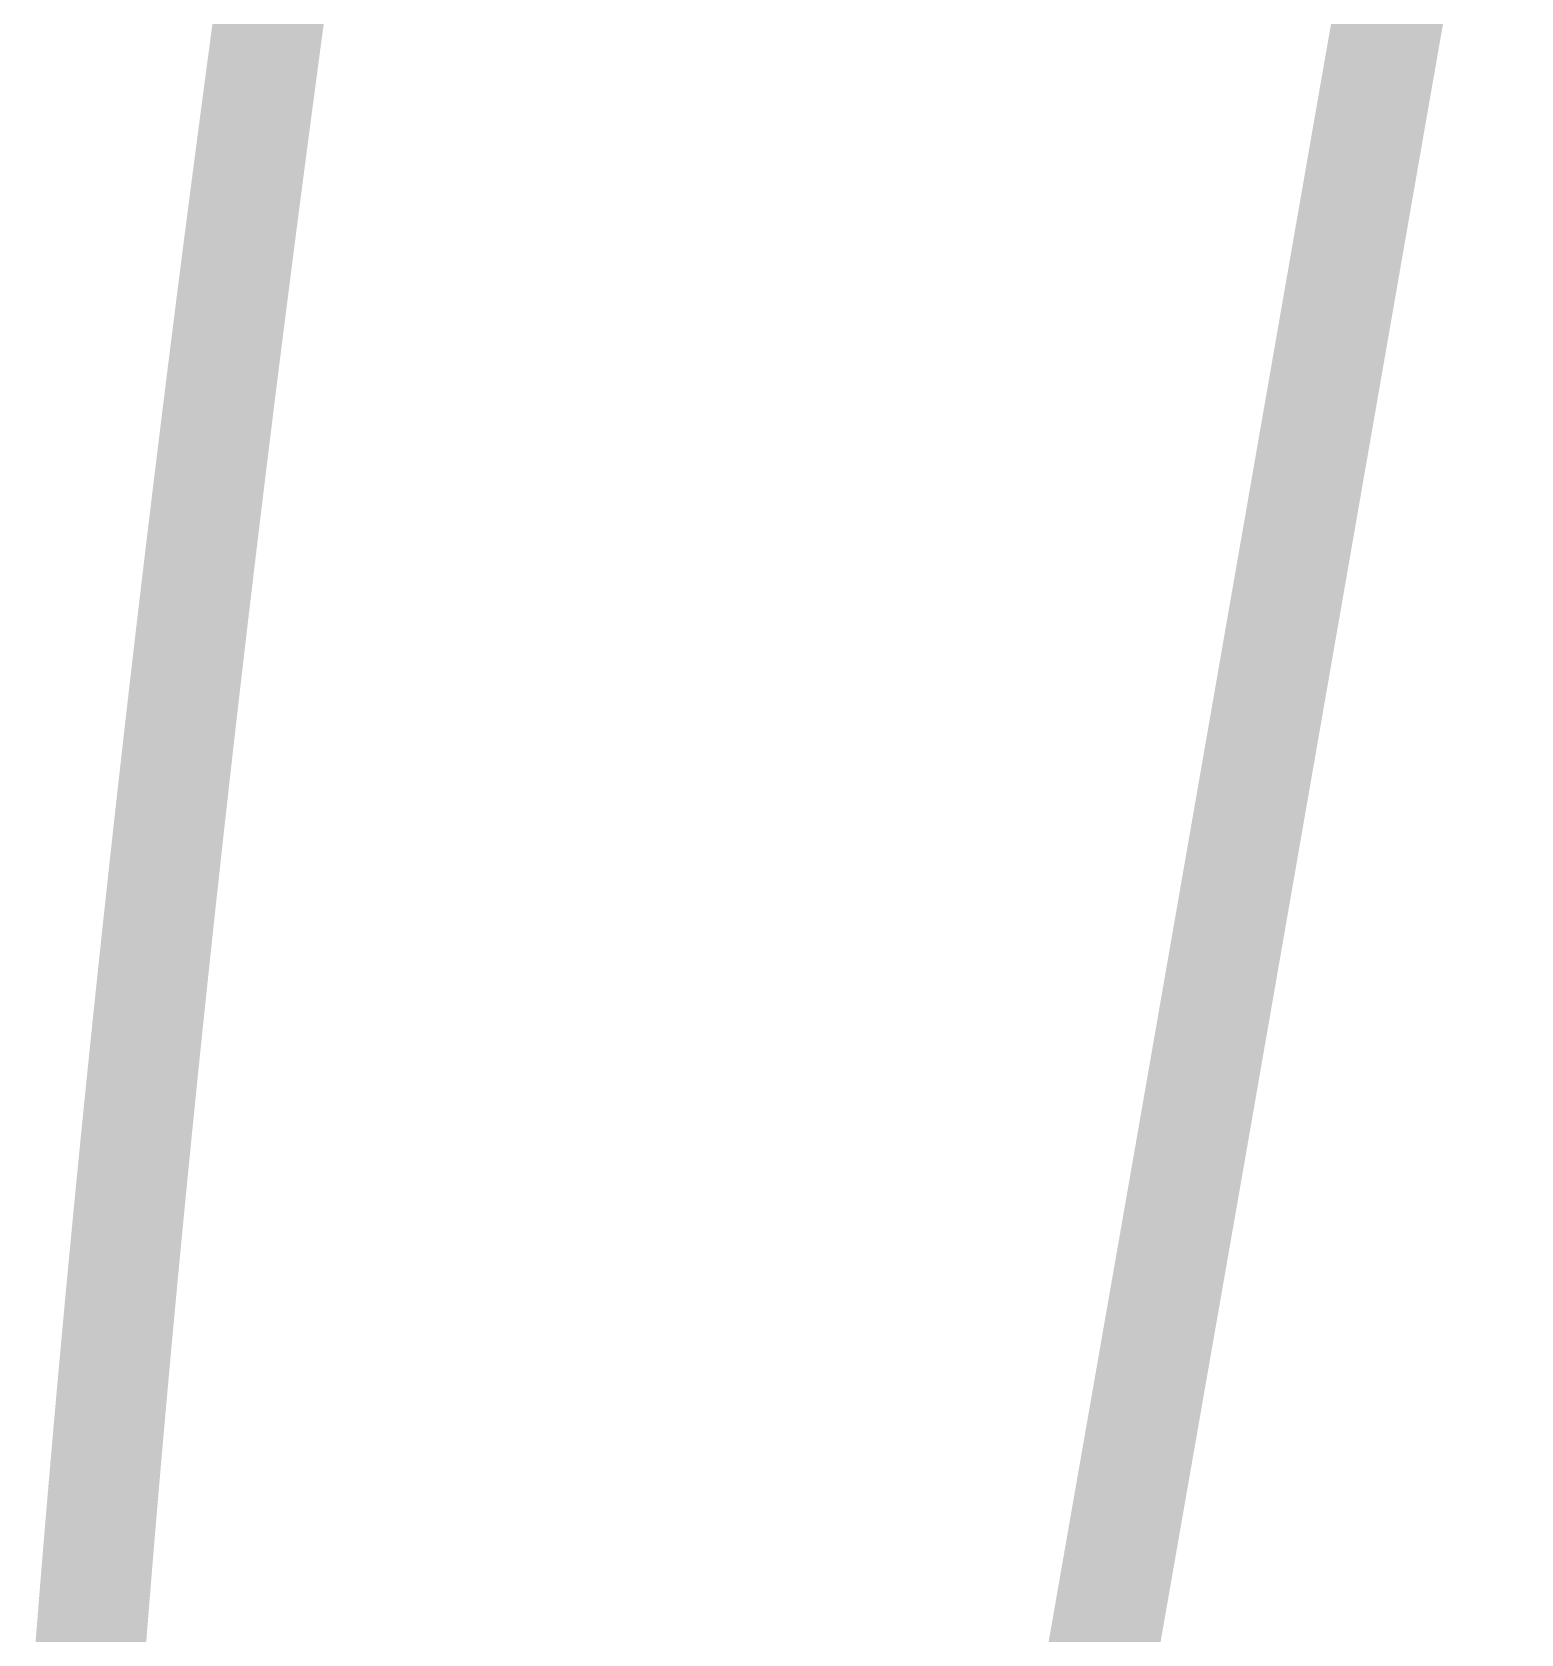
# Model space of a CAD drawing. Header units: inches. Extents: x -1574 to 492, y -294 to 234.
# Drawn here: x -739.758 to -738.07, y -177.962 to -176.146 of the extents above; entities that cross this region are included whole.
import ezdxf

# ---------------------------------------------------------------- set-up
doc = ezdxf.new("R2010")
doc.units = ezdxf.units.IN
doc.header["$MEASUREMENT"] = 0
doc.layers.add('EXTERIOR ELEC EQUIP', color=190, linetype='Continuous')

msp = doc.modelspace()

# ---------------------------------------------------------------- linework, layer by layer
at = {"layer": 'EXTERIOR ELEC EQUIP', "const_width": 0.125}
msp.add_lwpolyline([(-738.13299, -175.62654), (-738.23953, -176.23508), (-738.34329, -176.83026), (-738.44499, -177.41398), (-738.54537, -177.98814), (-738.64515, -178.49217), (-738.74509, -179.05297), (-738.84591, -179.60995), (-738.94834, -180.16502), (-739.05278, -180.71938), (-739.06342, -180.77506)], dxfattribs=at)
at = {"layer": 'EXTERIOR ELEC EQUIP', "color": 60, "const_width": 0.125}
msp.add_lwpolyline([(-739.69534, -178.02482), (-739.69523, -178.02331), (-739.69511, -178.0218), (-739.69499, -178.02029), (-739.69488, -178.01878), (-739.69476, -178.01727), (-739.69464, -178.01576), (-739.69453, -178.01425), (-739.69441, -178.01274), (-739.6943, -178.01123), (-739.69418, -178.00972), (-739.69406, -178.00821), (-739.69394, -178.0067), (-739.69383, -178.00519), (-739.69371, -178.00368), (-739.69359, -178.00217), (-739.69348, -178.00065), (-739.69336, -177.99914), (-739.69324, -177.99763), (-739.69312, -177.99612), (-739.693, -177.99461), (-739.69289, -177.9931), (-739.69277, -177.99159), (-739.69265, -177.99007), (-739.69253, -177.98856), (-739.69241, -177.98705), (-739.6923, -177.98554), (-739.69218, -177.98402), (-739.69206, -177.98251), (-739.69194, -177.981), (-739.69182, -177.97949), (-739.6917, -177.97797), (-739.69158, -177.97646), (-739.69146, -177.97495), (-739.69135, -177.97344), (-739.69123, -177.97192), (-739.69111, -177.97041), (-739.69099, -177.9689), (-739.69087, -177.96738), (-739.69075, -177.96587), (-739.69063, -177.96435), (-739.69051, -177.96284), (-739.69039, -177.96133), (-739.69027, -177.95981), (-739.69015, -177.9583), (-739.69003, -177.95678), (-739.68991, -177.95527), (-739.68979, -177.95376), (-739.68967, -177.95224), (-739.68955, -177.95073), (-739.68942, -177.94921), (-739.6893, -177.9477), (-739.68918, -177.94618), (-739.68906, -177.94467), (-739.68894, -177.94315), (-739.68882, -177.94164), (-739.6887, -177.94012), (-739.68858, -177.93861), (-739.68845, -177.93709), (-739.68833, -177.93557), (-739.68821, -177.93406), (-739.68809, -177.93254), (-739.68797, -177.93103), (-739.68785, -177.92951), (-739.68772, -177.92799), (-739.6876, -177.92648), (-739.68748, -177.92496), (-739.68736, -177.92344), (-739.68723, -177.92193), (-739.68711, -177.92041), (-739.68699, -177.91889), (-739.68687, -177.91738), (-739.68674, -177.91586), (-739.68662, -177.91434), (-739.6865, -177.91283), (-739.68637, -177.91131), (-739.68625, -177.90979), (-739.68613, -177.90827), (-739.686, -177.90676), (-739.68588, -177.90524), (-739.68576, -177.90372), (-739.68563, -177.9022), (-739.68551, -177.90068), (-739.68538, -177.89917), (-739.68526, -177.89765), (-739.68513, -177.89613), (-739.68501, -177.89461), (-739.68489, -177.89309), (-739.68476, -177.89157), (-739.68464, -177.89005), (-739.68451, -177.88854), (-739.68439, -177.88702), (-739.68426, -177.8855), (-739.68414, -177.88398), (-739.68401, -177.88246), (-739.68389, -177.88094), (-739.68376, -177.87942), (-739.68364, -177.8779), (-739.68351, -177.87638), (-739.68338, -177.87486), (-739.68326, -177.87334), (-739.68313, -177.87182), (-739.68301, -177.8703), (-739.68288, -177.86878), (-739.68276, -177.86726), (-739.68263, -177.86574), (-739.6825, -177.86422), (-739.68238, -177.8627), (-739.68225, -177.86118), (-739.68212, -177.85966), (-739.682, -177.85813), (-739.68187, -177.85661), (-739.68174, -177.85509), (-739.68162, -177.85357), (-739.68149, -177.85205), (-739.68136, -177.85053), (-739.68123, -177.84901), (-739.68111, -177.84748), (-739.68098, -177.84596), (-739.68085, -177.84444), (-739.68072, -177.84292), (-739.6806, -177.8414), (-739.68047, -177.83987), (-739.68034, -177.83835), (-739.68021, -177.83683), (-739.68008, -177.83531), (-739.67996, -177.83378), (-739.67983, -177.83226), (-739.6797, -177.83074), (-739.67957, -177.82922), (-739.67944, -177.82769), (-739.67931, -177.82617), (-739.67918, -177.82465), (-739.67906, -177.82312), (-739.67893, -177.8216), (-739.6788, -177.82008), (-739.67867, -177.81855), (-739.67854, -177.81703), (-739.67841, -177.8155), (-739.67828, -177.81398), (-739.67815, -177.81246), (-739.67802, -177.81093), (-739.67789, -177.80941), (-739.67776, -177.80788), (-739.67763, -177.80636), (-739.6775, -177.80483), (-739.67737, -177.80331), (-739.67724, -177.80178), (-739.67711, -177.80026), (-739.67698, -177.79873), (-739.67685, -177.79721), (-739.67672, -177.79568), (-739.67659, -177.79416), (-739.67646, -177.79263), (-739.67632, -177.79111), (-739.67619, -177.78958), (-739.67606, -177.78806), (-739.67593, -177.78653), (-739.6758, -177.785), (-739.67567, -177.78348), (-739.67554, -177.78195), (-739.6754, -177.78043), (-739.67527, -177.7789), (-739.67514, -177.77737), (-739.67501, -177.77585), (-739.67488, -177.77432), (-739.67475, -177.77279), (-739.67461, -177.77127), (-739.67448, -177.76974), (-739.67435, -177.76821), (-739.67422, -177.76668), (-739.67408, -177.76516), (-739.67395, -177.76363), (-739.67382, -177.7621), (-739.67368, -177.76057), (-739.67355, -177.75905), (-739.67342, -177.75752), (-739.67329, -177.75599), (-739.67315, -177.75446), (-739.67302, -177.75293), (-739.67288, -177.75141), (-739.67275, -177.74988), (-739.67262, -177.74835), (-739.67248, -177.74682), (-739.67235, -177.74529), (-739.67222, -177.74376), (-739.67208, -177.74224), (-739.67195, -177.74071), (-739.67181, -177.73918), (-739.67168, -177.73765), (-739.67154, -177.73612), (-739.67141, -177.73459), (-739.67128, -177.73306), (-739.67114, -177.73153), (-739.67101, -177.73), (-739.67087, -177.72847), (-739.67074, -177.72694), (-739.6706, -177.72541), (-739.67047, -177.72388), (-739.67033, -177.72235), (-739.67019, -177.72082), (-739.67006, -177.71929), (-739.66992, -177.71776), (-739.66979, -177.71623), (-739.66965, -177.7147), (-739.66952, -177.71317), (-739.66938, -177.71164), (-739.66924, -177.71011), (-739.66911, -177.70857), (-739.66897, -177.70704), (-739.66883, -177.70551), (-739.6687, -177.70398), (-739.66856, -177.70245), (-739.66843, -177.70092), (-739.66829, -177.69939), (-739.66815, -177.69785), (-739.66801, -177.69632), (-739.66788, -177.69479), (-739.66774, -177.69326), (-739.6676, -177.69173), (-739.66747, -177.69019), (-739.66733, -177.68866), (-739.66719, -177.68713), (-739.66705, -177.6856), (-739.66692, -177.68406), (-739.66678, -177.68253), (-739.66664, -177.681), (-739.6665, -177.67946), (-739.66636, -177.67793), (-739.66623, -177.6764), (-739.66609, -177.67486), (-739.66595, -177.67333), (-739.66581, -177.6718), (-739.66567, -177.67026), (-739.66553, -177.66873), (-739.66539, -177.6672), (-739.66526, -177.66566), (-739.66512, -177.66413), (-739.66498, -177.66259), (-739.66484, -177.66106), (-739.6647, -177.65953), (-739.66456, -177.65799), (-739.66442, -177.65646), (-739.66428, -177.65492), (-739.66414, -177.65339), (-739.664, -177.65185), (-739.66386, -177.65032), (-739.66372, -177.64878), (-739.66358, -177.64725), (-739.66344, -177.64571), (-739.6633, -177.64418), (-739.66316, -177.64264), (-739.66302, -177.64111), (-739.66288, -177.63957), (-739.66274, -177.63803), (-739.6626, -177.6365), (-739.66246, -177.63496), (-739.66232, -177.63343), (-739.66218, -177.63189), (-739.66204, -177.63035), (-739.66189, -177.62882), (-739.66175, -177.62728), (-739.66161, -177.62574), (-739.66147, -177.62421), (-739.66133, -177.62267), (-739.66119, -177.62113), (-739.66105, -177.6196), (-739.6609, -177.61806), (-739.66076, -177.61652), (-739.66062, -177.61499), (-739.66048, -177.61345), (-739.66034, -177.61191), (-739.66019, -177.61037), (-739.66005, -177.60884), (-739.65991, -177.6073), (-739.65977, -177.60576), (-739.65962, -177.60422), (-739.65948, -177.60268), (-739.65934, -177.60115), (-739.6592, -177.59961), (-739.65905, -177.59807), (-739.65891, -177.59653), (-739.65877, -177.59499), (-739.65862, -177.59345), (-739.65848, -177.59191), (-739.65834, -177.59038), (-739.65819, -177.58884), (-739.65805, -177.5873), (-739.65791, -177.58576), (-739.65776, -177.58422), (-739.65762, -177.58268), (-739.65747, -177.58114), (-739.65733, -177.5796), (-739.65719, -177.57806), (-739.65704, -177.57652), (-739.6569, -177.57498), (-739.65675, -177.57344), (-739.65661, -177.5719), (-739.65646, -177.57036), (-739.65632, -177.56882), (-739.65617, -177.56728), (-739.65603, -177.56574), (-739.65588, -177.5642), (-739.65574, -177.56266), (-739.65559, -177.56112), (-739.65545, -177.55958), (-739.6553, -177.55804), (-739.65516, -177.5565), (-739.65501, -177.55495), (-739.65487, -177.55341), (-739.65472, -177.55187), (-739.65457, -177.55033), (-739.65443, -177.54879), (-739.65428, -177.54725), (-739.65414, -177.54571), (-739.65399, -177.54416), (-739.65384, -177.54262), (-739.6537, -177.54108), (-739.65355, -177.53954), (-739.6534, -177.53799), (-739.65326, -177.53645), (-739.65311, -177.53491), (-739.65296, -177.53337), (-739.65282, -177.53182), (-739.65267, -177.53028), (-739.65252, -177.52874), (-739.65237, -177.5272), (-739.65223, -177.52565), (-739.65208, -177.52411), (-739.65193, -177.52257), (-739.65178, -177.52102), (-739.65164, -177.51948), (-739.65149, -177.51794), (-739.65134, -177.51639), (-739.65119, -177.51485), (-739.65104, -177.51331), (-739.6509, -177.51176), (-739.65075, -177.51022), (-739.6506, -177.50867), (-739.65045, -177.50713), (-739.6503, -177.50558), (-739.65015, -177.50404), (-739.65001, -177.5025), (-739.64986, -177.50095), (-739.64971, -177.49941), (-739.64956, -177.49786), (-739.64941, -177.49632), (-739.64926, -177.49477), (-739.64911, -177.49323), (-739.64896, -177.49168), (-739.64881, -177.49014), (-739.64866, -177.48859), (-739.64851, -177.48704), (-739.64836, -177.4855), (-739.64821, -177.48395), (-739.64806, -177.48241), (-739.64791, -177.48086), (-739.64776, -177.47932), (-739.64761, -177.47777), (-739.64746, -177.47622), (-739.64731, -177.47468), (-739.64716, -177.47313), (-739.64701, -177.47158), (-739.64686, -177.47004), (-739.64671, -177.46849), (-739.64656, -177.46694), (-739.64641, -177.4654), (-739.64626, -177.46385), (-739.64611, -177.4623), (-739.64595, -177.46076), (-739.6458, -177.45921), (-739.64565, -177.45766), (-739.6455, -177.45611), (-739.64535, -177.45457), (-739.6452, -177.45302), (-739.64505, -177.45147), (-739.64489, -177.44992), (-739.64474, -177.44837), (-739.64459, -177.44683), (-739.64444, -177.44528), (-739.64428, -177.44373), (-739.64413, -177.44218), (-739.64398, -177.44063), (-739.64383, -177.43908), (-739.64368, -177.43754), (-739.64352, -177.43599), (-739.64337, -177.43444), (-739.64322, -177.43289), (-739.64306, -177.43134), (-739.64291, -177.42979), (-739.64276, -177.42824), (-739.6426, -177.42669), (-739.64245, -177.42514), (-739.6423, -177.42359), (-739.64214, -177.42204), (-739.64199, -177.42049), (-739.64184, -177.41894), (-739.64168, -177.41739), (-739.64153, -177.41584), (-739.64138, -177.41429), (-739.64122, -177.41274), (-739.64107, -177.41119), (-739.64091, -177.40964), (-739.64076, -177.40809), (-739.6406, -177.40654), (-739.64045, -177.40499), (-739.6403, -177.40344), (-739.64014, -177.40189), (-739.63999, -177.40034), (-739.63983, -177.39879), (-739.63968, -177.39723), (-739.63952, -177.39568), (-739.63937, -177.39413), (-739.63921, -177.39258), (-739.63906, -177.39103), (-739.6389, -177.38948), (-739.63874, -177.38793), (-739.63859, -177.38637), (-739.63843, -177.38482), (-739.63828, -177.38327), (-739.63812, -177.38172), (-739.63797, -177.38016), (-739.63781, -177.37861), (-739.63765, -177.37706), (-739.6375, -177.37551), (-739.63734, -177.37395), (-739.63718, -177.3724), (-739.63703, -177.37085), (-739.63687, -177.3693), (-739.63671, -177.36774), (-739.63656, -177.36619), (-739.6364, -177.36464), (-739.63624, -177.36308), (-739.63609, -177.36153), (-739.63593, -177.35998), (-739.63577, -177.35842), (-739.63562, -177.35687), (-739.63546, -177.35531), (-739.6353, -177.35376), (-739.63514, -177.35221), (-739.63499, -177.35065), (-739.63483, -177.3491), (-739.63467, -177.34754), (-739.63451, -177.34599), (-739.63435, -177.34443), (-739.6342, -177.34288), (-739.63404, -177.34133), (-739.63388, -177.33977), (-739.63372, -177.33822), (-739.63356, -177.33666), (-739.6334, -177.33511), (-739.63325, -177.33355), (-739.63309, -177.33199), (-739.63293, -177.33044), (-739.63277, -177.32888), (-739.63261, -177.32733), (-739.63245, -177.32577), (-739.63229, -177.32422), (-739.63213, -177.32266), (-739.63197, -177.32111), (-739.63181, -177.31955), (-739.63165, -177.31799), (-739.6315, -177.31644), (-739.63134, -177.31488), (-739.63118, -177.31332), (-739.63102, -177.31177), (-739.63086, -177.31021), (-739.6307, -177.30865), (-739.63054, -177.3071), (-739.63038, -177.30554), (-739.63022, -177.30398), (-739.63005, -177.30243), (-739.62989, -177.30087), (-739.62973, -177.29931), (-739.62957, -177.29775), (-739.62941, -177.2962), (-739.62925, -177.29464), (-739.62909, -177.29308), (-739.62893, -177.29152), (-739.62877, -177.28996), (-739.62861, -177.28841), (-739.62845, -177.28685), (-739.62828, -177.28529), (-739.62812, -177.28373), (-739.62796, -177.28217), (-739.6278, -177.28062), (-739.62764, -177.27906), (-739.62748, -177.2775), (-739.62731, -177.27594), (-739.62715, -177.27438), (-739.62699, -177.27282), (-739.62683, -177.27126), (-739.62667, -177.2697), (-739.6265, -177.26814), (-739.62634, -177.26658), (-739.62618, -177.26503), (-739.62602, -177.26347), (-739.62585, -177.26191), (-739.62569, -177.26035), (-739.62553, -177.25879), (-739.62536, -177.25723), (-739.6252, -177.25567), (-739.62504, -177.25411), (-739.62488, -177.25255), (-739.62471, -177.25099), (-739.62455, -177.24943), (-739.62439, -177.24786), (-739.62422, -177.2463), (-739.62406, -177.24474), (-739.62389, -177.24318), (-739.62373, -177.24162), (-739.62357, -177.24006), (-739.6234, -177.2385), (-739.62324, -177.23694), (-739.62307, -177.23538), (-739.62291, -177.23382), (-739.62275, -177.23225), (-739.62258, -177.23069), (-739.62242, -177.22913), (-739.62225, -177.22757), (-739.62209, -177.22601), (-739.62192, -177.22445), (-739.62176, -177.22288), (-739.62159, -177.22132), (-739.62143, -177.21976), (-739.62126, -177.2182), (-739.6211, -177.21663), (-739.62093, -177.21507), (-739.62077, -177.21351), (-739.6206, -177.21195), (-739.62044, -177.21038), (-739.62027, -177.20882), (-739.6201, -177.20726), (-739.61994, -177.20569), (-739.61977, -177.20413), (-739.61961, -177.20257), (-739.61944, -177.20101), (-739.61927, -177.19944), (-739.61911, -177.19788), (-739.61894, -177.19631), (-739.61877, -177.19475), (-739.61861, -177.19319), (-739.61844, -177.19162), (-739.61827, -177.19006), (-739.61811, -177.18849), (-739.61794, -177.18693), (-739.61777, -177.18537), (-739.61761, -177.1838), (-739.61744, -177.18224), (-739.61727, -177.18067), (-739.61711, -177.17911), (-739.61694, -177.17754), (-739.61677, -177.17598), (-739.6166, -177.17441), (-739.61644, -177.17285), (-739.61627, -177.17128), (-739.6161, -177.16972), (-739.61593, -177.16815), (-739.61576, -177.16659), (-739.6156, -177.16502), (-739.61543, -177.16346), (-739.61526, -177.16189), (-739.61509, -177.16032), (-739.61492, -177.15876), (-739.61475, -177.15719), (-739.61459, -177.15563), (-739.61442, -177.15406), (-739.61425, -177.15249), (-739.61408, -177.15093), (-739.61391, -177.14936), (-739.61374, -177.14779), (-739.61357, -177.14623), (-739.6134, -177.14466), (-739.61323, -177.14309), (-739.61306, -177.14153), (-739.61289, -177.13996), (-739.61272, -177.13839), (-739.61255, -177.13683), (-739.61239, -177.13526), (-739.61222, -177.13369), (-739.61205, -177.13212), (-739.61188, -177.13056), (-739.61171, -177.12899), (-739.61154, -177.12742), (-739.61136, -177.12585), (-739.61119, -177.12428), (-739.61102, -177.12272), (-739.61085, -177.12115), (-739.61068, -177.11958), (-739.61051, -177.11801), (-739.61034, -177.11644), (-739.61017, -177.11487), (-739.61, -177.11331), (-739.60983, -177.11174), (-739.60966, -177.11017), (-739.60949, -177.1086), (-739.60932, -177.10703), (-739.60914, -177.10546), (-739.60897, -177.10389), (-739.6088, -177.10232), (-739.60863, -177.10075), (-739.60846, -177.09918), (-739.60829, -177.09761), (-739.60811, -177.09604), (-739.60794, -177.09447), (-739.60777, -177.0929), (-739.6076, -177.09133), (-739.60743, -177.08976), (-739.60725, -177.08819), (-739.60708, -177.08662), (-739.60691, -177.08505), (-739.60674, -177.08348), (-739.60656, -177.08191), (-739.60639, -177.08034), (-739.60622, -177.07877), (-739.60604, -177.0772), (-739.60587, -177.07563), (-739.6057, -177.07406), (-739.60553, -177.07249), (-739.60535, -177.07092), (-739.60518, -177.06935), (-739.60501, -177.06777), (-739.60483, -177.0662), (-739.60466, -177.06463), (-739.60448, -177.06306), (-739.60431, -177.06149), (-739.60414, -177.05992), (-739.60396, -177.05834), (-739.60379, -177.05677), (-739.60362, -177.0552), (-739.60344, -177.05363), (-739.60327, -177.05205), (-739.60309, -177.05048), (-739.60292, -177.04891), (-739.60274, -177.04734), (-739.60257, -177.04576), (-739.60239, -177.04419), (-739.60222, -177.04262), (-739.60204, -177.04105), (-739.60187, -177.03947), (-739.60169, -177.0379), (-739.60152, -177.03633), (-739.60134, -177.03475), (-739.60117, -177.03318), (-739.60099, -177.03161), (-739.60082, -177.03003), (-739.60064, -177.02846), (-739.60047, -177.02689), (-739.60029, -177.02531), (-739.60012, -177.02374), (-739.59994, -177.02216), (-739.59976, -177.02059), (-739.59959, -177.01902), (-739.59941, -177.01744), (-739.59924, -177.01587), (-739.59906, -177.01429), (-739.59888, -177.01272), (-739.59871, -177.01114), (-739.59853, -177.00957), (-739.59835, -177.00799), (-739.59818, -177.00642), (-739.598, -177.00484), (-739.59782, -177.00327), (-739.59765, -177.00169), (-739.59747, -177.00012), (-739.59729, -176.99854), (-739.59712, -176.99697), (-739.59694, -176.99539), (-739.59676, -176.99381), (-739.59658, -176.99224), (-739.59641, -176.99066), (-739.59623, -176.98909), (-739.59605, -176.98751), (-739.59587, -176.98593), (-739.59569, -176.98436), (-739.59552, -176.98278), (-739.59534, -176.98121), (-739.59516, -176.97963), (-739.59498, -176.97805), (-739.5948, -176.97648), (-739.59463, -176.9749), (-739.59445, -176.97332), (-739.59427, -176.97174), (-739.59409, -176.97017), (-739.59391, -176.96859), (-739.59373, -176.96701), (-739.59355, -176.96544), (-739.59337, -176.96386), (-739.5932, -176.96228), (-739.59302, -176.9607), (-739.59284, -176.95913), (-739.59266, -176.95755), (-739.59248, -176.95597), (-739.5923, -176.95439), (-739.59212, -176.95281), (-739.59194, -176.95124), (-739.59176, -176.94966), (-739.59158, -176.94808), (-739.5914, -176.9465), (-739.59122, -176.94492), (-739.59104, -176.94334), (-739.59086, -176.94176), (-739.59068, -176.94019), (-739.5905, -176.93861), (-739.59032, -176.93703), (-739.59014, -176.93545), (-739.58996, -176.93387), (-739.58978, -176.93229), (-739.5896, -176.93071), (-739.58942, -176.92913), (-739.58924, -176.92755), (-739.58906, -176.92597), (-739.58887, -176.92439), (-739.58869, -176.92281), (-739.58851, -176.92123), (-739.58833, -176.91965), (-739.58815, -176.91807), (-739.58797, -176.91649), (-739.58779, -176.91491), (-739.58761, -176.91333), (-739.58742, -176.91175), (-739.58724, -176.91017), (-739.58706, -176.90859), (-739.58688, -176.90701), (-739.5867, -176.90543), (-739.58651, -176.90385), (-739.58633, -176.90227), (-739.58615, -176.90068), (-739.58597, -176.8991), (-739.58578, -176.89752), (-739.5856, -176.89594), (-739.58542, -176.89436), (-739.58524, -176.89278), (-739.58505, -176.8912), (-739.58487, -176.88961), (-739.58469, -176.88803), (-739.58451, -176.88645), (-739.58432, -176.88487), (-739.58414, -176.88329), (-739.58396, -176.8817), (-739.58377, -176.88012), (-739.58359, -176.87854), (-739.58341, -176.87696), (-739.58322, -176.87537), (-739.58304, -176.87379), (-739.58286, -176.87221), (-739.58267, -176.87063), (-739.58249, -176.86904), (-739.5823, -176.86746), (-739.58212, -176.86588), (-739.58194, -176.86429), (-739.58175, -176.86271), (-739.58157, -176.86113), (-739.58138, -176.85954), (-739.5812, -176.85796), (-739.58101, -176.85638), (-739.58083, -176.85479), (-739.58064, -176.85321), (-739.58046, -176.85162), (-739.58027, -176.85004), (-739.58009, -176.84846), (-739.5799, -176.84687), (-739.57972, -176.84529), (-739.57953, -176.8437), (-739.57935, -176.84212), (-739.57916, -176.84053), (-739.57898, -176.83895), (-739.57879, -176.83736), (-739.57861, -176.83578), (-739.57842, -176.83419), (-739.57824, -176.83261), (-739.57805, -176.83102), (-739.57786, -176.82944), (-739.57768, -176.82785), (-739.57749, -176.82627), (-739.57731, -176.82468), (-739.57712, -176.8231), (-739.57693, -176.82151), (-739.57675, -176.81993), (-739.57656, -176.81834), (-739.57637, -176.81675), (-739.57619, -176.81517), (-739.576, -176.81358), (-739.57581, -176.812), (-739.57563, -176.81041), (-739.57544, -176.80882), (-739.57525, -176.80724), (-739.57507, -176.80565), (-739.57488, -176.80406), (-739.57469, -176.80248), (-739.5745, -176.80089), (-739.57432, -176.7993), (-739.57413, -176.79772), (-739.57394, -176.79613), (-739.57375, -176.79454), (-739.57357, -176.79295), (-739.57338, -176.79137), (-739.57319, -176.78978), (-739.573, -176.78819), (-739.57281, -176.7866), (-739.57263, -176.78502), (-739.57244, -176.78343), (-739.57225, -176.78184), (-739.57206, -176.78025), (-739.57187, -176.77867), (-739.57168, -176.77708), (-739.5715, -176.77549), (-739.57131, -176.7739), (-739.57112, -176.77231), (-739.57093, -176.77072), (-739.57074, -176.76913), (-739.57055, -176.76755), (-739.57036, -176.76596), (-739.57017, -176.76437), (-739.56998, -176.76278), (-739.56979, -176.76119), (-739.5696, -176.7596), (-739.56942, -176.75801), (-739.56923, -176.75642), (-739.56904, -176.75483), (-739.56885, -176.75324), (-739.56866, -176.75165), (-739.56847, -176.75006), (-739.56828, -176.74847), (-739.56809, -176.74688), (-739.5679, -176.74529), (-739.56771, -176.7437), (-739.56752, -176.74211), (-739.56733, -176.74052), (-739.56713, -176.73893), (-739.56694, -176.73734), (-739.56675, -176.73575), (-739.56656, -176.73416), (-739.56637, -176.73257), (-739.56618, -176.73098), (-739.56599, -176.72939), (-739.5658, -176.7278), (-739.56561, -176.72621), (-739.56542, -176.72462), (-739.56523, -176.72303), (-739.56503, -176.72143), (-739.56484, -176.71984), (-739.56465, -176.71825), (-739.56446, -176.71666), (-739.56427, -176.71507), (-739.56408, -176.71348), (-739.56388, -176.71189), (-739.56369, -176.71029), (-739.5635, -176.7087), (-739.56331, -176.70711), (-739.56312, -176.70552), (-739.56292, -176.70392), (-739.56273, -176.70233), (-739.56254, -176.70074), (-739.56235, -176.69915), (-739.56215, -176.69755), (-739.56196, -176.69596), (-739.56177, -176.69437), (-739.56158, -176.69278), (-739.56138, -176.69118), (-739.56119, -176.68959), (-739.561, -176.688), (-739.5608, -176.6864), (-739.56061, -176.68481), (-739.56042, -176.68322), (-739.56022, -176.68162), (-739.56003, -176.68003), (-739.55984, -176.67844), (-739.55964, -176.67684), (-739.55945, -176.67525), (-739.55926, -176.67365), (-739.55906, -176.67206), (-739.55887, -176.67047), (-739.55868, -176.66887), (-739.55848, -176.66728), (-739.55829, -176.66568), (-739.55809, -176.66409), (-739.5579, -176.66249), (-739.5577, -176.6609), (-739.55751, -176.65931), (-739.55732, -176.65771), (-739.55712, -176.65612), (-739.55693, -176.65452), (-739.55673, -176.65293), (-739.55654, -176.65133), (-739.55634, -176.64974), (-739.55615, -176.64814), (-739.55595, -176.64654), (-739.55576, -176.64495), (-739.55556, -176.64335), (-739.55537, -176.64176), (-739.55517, -176.64016), (-739.55498, -176.63857), (-739.55478, -176.63697), (-739.55458, -176.63537), (-739.55439, -176.63378), (-739.55419, -176.63218), (-739.554, -176.63059), (-739.5538, -176.62899), (-739.55361, -176.62739), (-739.55341, -176.6258), (-739.55321, -176.6242), (-739.55302, -176.6226), (-739.55282, -176.62101), (-739.55262, -176.61941), (-739.55243, -176.61781), (-739.55223, -176.61621), (-739.55204, -176.61462), (-739.55184, -176.61302), (-739.55164, -176.61142), (-739.55145, -176.60983), (-739.55125, -176.60823), (-739.55105, -176.60663), (-739.55085, -176.60503), (-739.55066, -176.60343), (-739.55046, -176.60184), (-739.55026, -176.60024), (-739.55007, -176.59864), (-739.54987, -176.59704), (-739.54967, -176.59544), (-739.54947, -176.59385), (-739.54928, -176.59225), (-739.54908, -176.59065), (-739.54888, -176.58905), (-739.54868, -176.58745), (-739.54848, -176.58585), (-739.54829, -176.58425), (-739.54809, -176.58266), (-739.54789, -176.58106), (-739.54769, -176.57946), (-739.54749, -176.57786), (-739.54729, -176.57626), (-739.5471, -176.57466), (-739.5469, -176.57306), (-739.5467, -176.57146), (-739.5465, -176.56986), (-739.5463, -176.56826), (-739.5461, -176.56666), (-739.5459, -176.56506), (-739.5457, -176.56346), (-739.5455, -176.56186), (-739.54531, -176.56026), (-739.54511, -176.55866), (-739.54491, -176.55706), (-739.54471, -176.55546), (-739.54451, -176.55386), (-739.54431, -176.55226), (-739.54411, -176.55066), (-739.54391, -176.54906), (-739.54371, -176.54746), (-739.54351, -176.54586), (-739.54331, -176.54426), (-739.54311, -176.54265), (-739.54291, -176.54105), (-739.54271, -176.53945), (-739.54251, -176.53785), (-739.54231, -176.53625), (-739.54211, -176.53465), (-739.54191, -176.53305), (-739.54171, -176.53144), (-739.54151, -176.52984), (-739.54131, -176.52824), (-739.5411, -176.52664), (-739.5409, -176.52504), (-739.5407, -176.52343), (-739.5405, -176.52183), (-739.5403, -176.52023), (-739.5401, -176.51863), (-739.5399, -176.51702), (-739.5397, -176.51542), (-739.5395, -176.51382), (-739.53929, -176.51222), (-739.53909, -176.51061), (-739.53889, -176.50901), (-739.53869, -176.50741), (-739.53849, -176.50581), (-739.53829, -176.5042), (-739.53808, -176.5026), (-739.53788, -176.501), (-739.53768, -176.49939), (-739.53748, -176.49779), (-739.53728, -176.49618), (-739.53707, -176.49458), (-739.53687, -176.49298), (-739.53667, -176.49137), (-739.53647, -176.48977), (-739.53626, -176.48817), (-739.53606, -176.48656), (-739.53586, -176.48496), (-739.53565, -176.48335), (-739.53545, -176.48175), (-739.53525, -176.48014), (-739.53505, -176.47854), (-739.53484, -176.47694), (-739.53464, -176.47533), (-739.53444, -176.47373), (-739.53423, -176.47212), (-739.53403, -176.47052), (-739.53383, -176.46891), (-739.53362, -176.46731), (-739.53342, -176.4657), (-739.53321, -176.4641), (-739.53301, -176.46249), (-739.53281, -176.46088), (-739.5326, -176.45928), (-739.5324, -176.45767), (-739.5322, -176.45607), (-739.53199, -176.45446), (-739.53179, -176.45286), (-739.53158, -176.45125), (-739.53138, -176.44964), (-739.53117, -176.44804), (-739.53097, -176.44643), (-739.53076, -176.44482), (-739.53056, -176.44322), (-739.53035, -176.44161), (-739.53015, -176.44001), (-739.52994, -176.4384), (-739.52974, -176.43679), (-739.52953, -176.43519), (-739.52933, -176.43358), (-739.52912, -176.43197), (-739.52892, -176.43036), (-739.52871, -176.42876), (-739.52851, -176.42715), (-739.5283, -176.42554), (-739.5281, -176.42393), (-739.52789, -176.42233), (-739.52769, -176.42072), (-739.52748, -176.41911), (-739.52727, -176.4175), (-739.52707, -176.4159), (-739.52686, -176.41429), (-739.52666, -176.41268), (-739.52645, -176.41107), (-739.52624, -176.40946), (-739.52604, -176.40786), (-739.52583, -176.40625), (-739.52562, -176.40464), (-739.52542, -176.40303), (-739.52521, -176.40142), (-739.525, -176.39981), (-739.5248, -176.3982), (-739.52459, -176.3966), (-739.52438, -176.39499), (-739.52418, -176.39338), (-739.52397, -176.39177), (-739.52376, -176.39016), (-739.52356, -176.38855), (-739.52335, -176.38694), (-739.52314, -176.38533), (-739.52293, -176.38372), (-739.52273, -176.38211), (-739.52252, -176.3805), (-739.52231, -176.37889), (-739.5221, -176.37728), (-739.52189, -176.37567), (-739.52169, -176.37406), (-739.52148, -176.37245), (-739.52127, -176.37084), (-739.52106, -176.36923), (-739.52085, -176.36762), (-739.52065, -176.36601), (-739.52044, -176.3644), (-739.52023, -176.36279), (-739.52002, -176.36118), (-739.51981, -176.35957), (-739.5196, -176.35796), (-739.5194, -176.35635), (-739.51919, -176.35474), (-739.51898, -176.35312), (-739.51877, -176.35151), (-739.51856, -176.3499), (-739.51835, -176.34829), (-739.51814, -176.34668), (-739.51793, -176.34507), (-739.51772, -176.34346), (-739.51751, -176.34184), (-739.5173, -176.34023), (-739.51709, -176.33862), (-739.51688, -176.33701), (-739.51668, -176.3354), (-739.51647, -176.33378), (-739.51626, -176.33217), (-739.51605, -176.33056), (-739.51584, -176.32895), (-739.51563, -176.32733), (-739.51542, -176.32572), (-739.51521, -176.32411), (-739.515, -176.3225), (-739.51479, -176.32088), (-739.51457, -176.31927), (-739.51436, -176.31766), (-739.51415, -176.31605), (-739.51394, -176.31443), (-739.51373, -176.31282), (-739.51352, -176.31121), (-739.51331, -176.30959), (-739.5131, -176.30798), (-739.51289, -176.30636), (-739.51268, -176.30475), (-739.51247, -176.30314), (-739.51226, -176.30152), (-739.51204, -176.29991), (-739.51183, -176.2983), (-739.51162, -176.29668), (-739.51141, -176.29507), (-739.5112, -176.29345), (-739.51099, -176.29184), (-739.51078, -176.29022), (-739.51056, -176.28861), (-739.51035, -176.287), (-739.51014, -176.28538), (-739.50993, -176.28377), (-739.50972, -176.28215), (-739.5095, -176.28054), (-739.50929, -176.27892), (-739.50908, -176.27731), (-739.50887, -176.27569), (-739.50865, -176.27408), (-739.50844, -176.27246), (-739.50823, -176.27085), (-739.50802, -176.26923), (-739.5078, -176.26761), (-739.50759, -176.266), (-739.50738, -176.26438), (-739.50717, -176.26277), (-739.50695, -176.26115), (-739.50674, -176.25954), (-739.50653, -176.25792), (-739.50631, -176.2563), (-739.5061, -176.25469), (-739.50589, -176.25307), (-739.50567, -176.25145), (-739.50546, -176.24984), (-739.50525, -176.24822), (-739.50503, -176.2466), (-739.50482, -176.24499), (-739.50461, -176.24337), (-739.50439, -176.24175), (-739.50418, -176.24014), (-739.50396, -176.23852), (-739.50375, -176.2369), (-739.50354, -176.23529), (-739.50332, -176.23367), (-739.50311, -176.23205), (-739.50289, -176.23043), (-739.50268, -176.22882), (-739.50246, -176.2272), (-739.50225, -176.22558), (-739.50204, -176.22396), (-739.50182, -176.22235), (-739.50161, -176.22073), (-739.50139, -176.21911), (-739.50118, -176.21749), (-739.50096, -176.21587), (-739.50075, -176.21425), (-739.50053, -176.21264), (-739.50032, -176.21102), (-739.5001, -176.2094), (-739.49989, -176.20778), (-739.49967, -176.20616), (-739.49945, -176.20454), (-739.49924, -176.20292), (-739.49902, -176.20131), (-739.49881, -176.19969), (-739.49859, -176.19807), (-739.49838, -176.19645), (-739.49816, -176.19483), (-739.49794, -176.19321), (-739.49773, -176.19159), (-739.49751, -176.18997), (-739.4973, -176.18835), (-739.49708, -176.18673), (-739.49686, -176.18511), (-739.49665, -176.18349), (-739.49643, -176.18187), (-739.49621, -176.18025), (-739.496, -176.17863), (-739.49578, -176.17701), (-739.49556, -176.17539), (-739.49535, -176.17377), (-739.49513, -176.17215), (-739.49491, -176.17053), (-739.4947, -176.16891), (-739.49448, -176.16729), (-739.49426, -176.16567), (-739.49404, -176.16405), (-739.49383, -176.16243), (-739.49361, -176.16081), (-739.49339, -176.15918), (-739.49318, -176.15756), (-739.49296, -176.15594), (-739.49274, -176.15432), (-739.49252, -176.1527), (-739.4923, -176.15108), (-739.49209, -176.14946), (-739.49187, -176.14783), (-739.49165, -176.14621), (-739.49143, -176.14459), (-739.49121, -176.14297), (-739.491, -176.14135), (-739.49078, -176.13973), (-739.49056, -176.1381), (-739.49034, -176.13648), (-739.49012, -176.13486), (-739.4899, -176.13324), (-739.48969, -176.13161), (-739.48947, -176.12999), (-739.48925, -176.12837), (-739.48903, -176.12675), (-739.48881, -176.12512), (-739.48859, -176.1235), (-739.48837, -176.12188), (-739.48815, -176.12025), (-739.48793, -176.11863), (-739.48772, -176.11701), (-739.4875, -176.11539), (-739.48728, -176.11376), (-739.48706, -176.11214), (-739.48684, -176.11051), (-739.48662, -176.10889), (-739.4864, -176.10727), (-739.48618, -176.10564), (-739.48596, -176.10402), (-739.48574, -176.1024), (-739.48552, -176.10077), (-739.4853, -176.09915), (-739.48508, -176.09752), (-739.48486, -176.0959), (-739.48464, -176.09428), (-739.48442, -176.09265), (-739.4842, -176.09103), (-739.48398, -176.0894), (-739.48376, -176.08778), (-739.48354, -176.08615), (-739.48332, -176.08453), (-739.48309, -176.0829)], dxfattribs=at)

doc.saveas('drawing.dxf')
